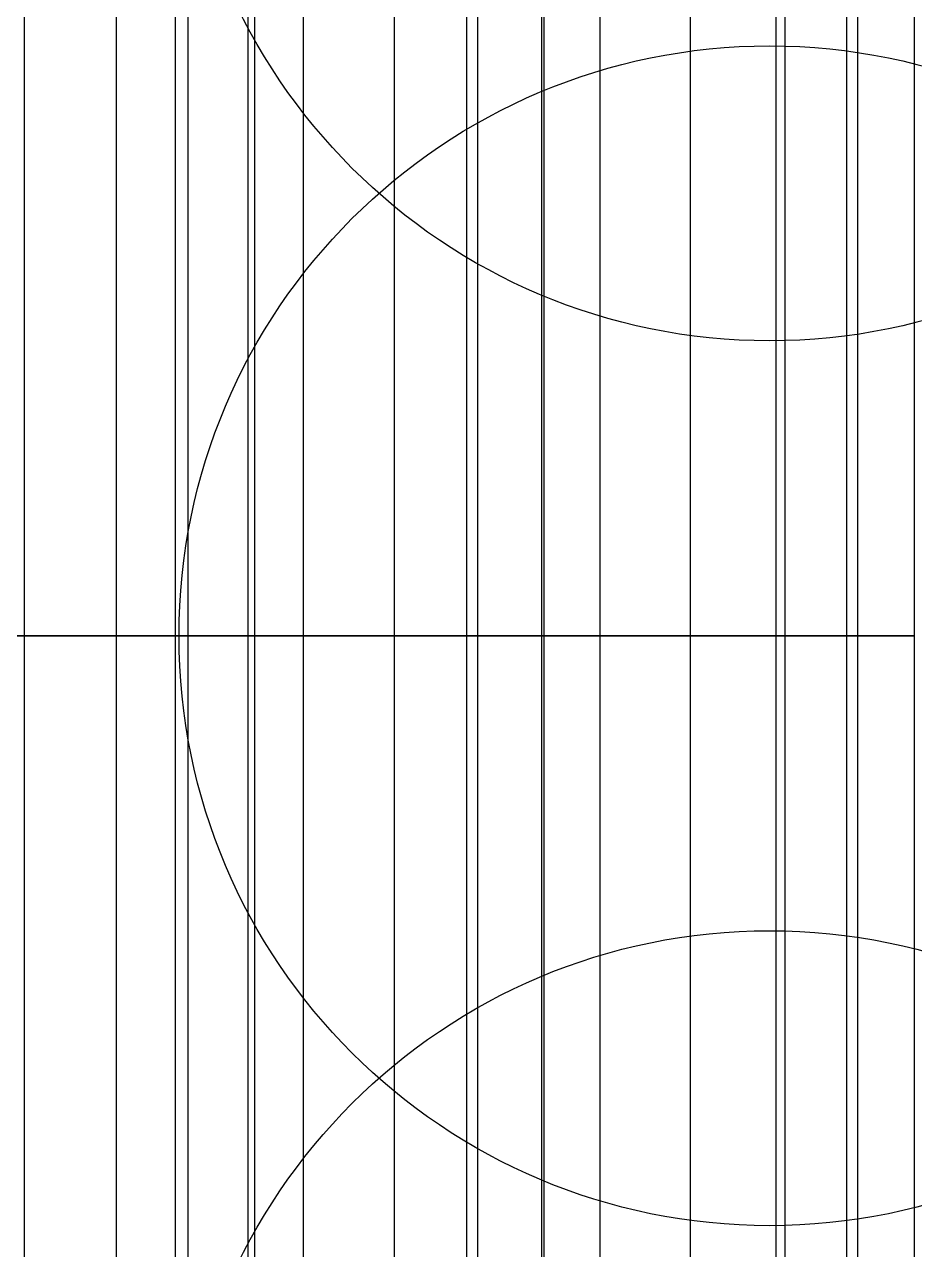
# Model space of a CAD drawing. Extents: x -60 to 60, y 140 to 264.
# Drawn here: x -50.523 to -47.509, y 195.419 to 199.573 of the extents above; entities that cross this region are included whole.
import ezdxf

# ---------------------------------------------------------------- set-up
doc = ezdxf.new("R2010")
doc.units = 0
doc.layers.add('Cut051011', color=7, linetype='CONTINUOUS')

msp = doc.modelspace()

# ---------------------------------------------------------------- linework, layer by layer
at = {"layer": 'Cut051011'}
for p, q in [((-50.5235, 197.5, 573.805), (-50.5235, 200.5, 573.805)), ((-50.5235, 197.5, 573.805), (-50.5235, 200.5, 573.805)), ((-50.5235, 197.5, 626.195), (-50.5235, 200.5, 626.195)), ((-50.5235, 197.5, 626.195), (-50.5235, 200.5, 626.195)), ((-50.2122, 197.5, 573.867), (-50.2122, 200.5, 573.867)), ((-50.2122, 197.5, 573.867), (-50.2122, 200.5, 573.867)), ((-50.2122, 197.5, 626.133), (-50.2122, 200.5, 626.133)), ((-50.2122, 197.5, 626.133), (-50.2122, 200.5, 626.133)), ((-50.0125, 197.5, 572.568), (-50.0125, 200.5, 572.568)), ((-50.0125, 197.5, 572.568), (-50.0125, 200.5, 572.568)), ((-50.0125, 197.5, 627.432), (-50.0125, 200.5, 627.432)), ((-50.0125, 197.5, 627.432), (-50.0125, 200.5, 627.432)), ((-49.9686, 197.5, 572.762), (-49.9686, 200.5, 572.762)), ((-49.9686, 197.5, 572.762), (-49.9686, 200.5, 572.762)), ((-49.9686, 197.5, 627.238), (-49.9686, 200.5, 627.238)), ((-49.9686, 197.5, 627.238), (-49.9686, 200.5, 627.238)), ((-49.7662, 197.5, 572.124), (-49.7662, 200.5, 572.124)), ((-49.7662, 197.5, 572.124), (-49.7662, 200.5, 572.124)), ((-49.7662, 197.5, 627.876), (-49.7662, 200.5, 627.876)), ((-49.7662, 197.5, 627.876), (-49.7662, 200.5, 627.876)), ((-49.7438, 197.5, 572.986), (-49.7438, 200.5, 572.986)), ((-49.7438, 197.5, 572.986), (-49.7438, 200.5, 572.986)), ((-49.7438, 197.5, 627.014), (-49.7438, 200.5, 627.014)), ((-49.7438, 197.5, 627.014), (-49.7438, 200.5, 627.014)), ((-49.5785, 197.5, 572.058), (-49.5785, 200.5, 572.058)), ((-49.5785, 197.5, 572.058), (-49.5785, 200.5, 572.058)), ((-49.5785, 197.5, 627.942), (-49.5785, 200.5, 627.942)), ((-49.5785, 197.5, 627.942), (-49.5785, 200.5, 627.942)), ((-49.2696, 197.5, 572.13), (-49.2696, 200.5, 572.13)), ((-49.2696, 197.5, 572.13), (-49.2696, 200.5, 572.13)), ((-49.2696, 197.5, 627.87), (-49.2696, 200.5, 627.87)), ((-49.2696, 197.5, 627.87), (-49.2696, 200.5, 627.87)), ((-49.0247, 197.5, 570.839), (-49.0247, 200.5, 570.839)), ((-49.0247, 197.5, 570.839), (-49.0247, 200.5, 570.839)), ((-49.0247, 197.5, 629.161), (-49.0247, 200.5, 629.161)), ((-49.0247, 197.5, 629.161), (-49.0247, 200.5, 629.161)), ((-48.9876, 197.5, 571.035), (-48.9876, 200.5, 571.035)), ((-48.9876, 197.5, 571.035), (-48.9876, 200.5, 571.035)), ((-48.9876, 197.5, 628.965), (-48.9876, 200.5, 628.965)), ((-48.9876, 197.5, 628.965), (-48.9876, 200.5, 628.965)), ((-48.7707, 197.5, 571.266), (-48.7707, 200.5, 571.266)), ((-48.7707, 197.5, 571.266), (-48.7707, 200.5, 571.266)), ((-48.7707, 197.5, 628.734), (-48.7707, 200.5, 628.734)), ((-48.7707, 197.5, 628.734), (-48.7707, 200.5, 628.734)), ((-48.763, 197.5, 570.404), (-48.763, 200.5, 570.404)), ((-48.763, 197.5, 570.404), (-48.763, 200.5, 570.404)), ((-48.763, 197.5, 629.596), (-48.763, 200.5, 629.596)), ((-48.763, 197.5, 629.596), (-48.763, 200.5, 629.596)), ((-48.5731, 197.5, 570.345), (-48.5731, 200.5, 570.345)), ((-48.5731, 197.5, 570.345), (-48.5731, 200.5, 570.345)), ((-48.5731, 197.5, 629.655), (-48.5731, 200.5, 629.655)), ((-48.5731, 197.5, 629.655), (-48.5731, 200.5, 629.655)), ((-48.2669, 197.5, 570.428), (-48.2669, 200.5, 570.428)), ((-48.2669, 197.5, 570.428), (-48.2669, 200.5, 570.428)), ((-48.2669, 197.5, 629.572), (-48.2669, 200.5, 629.572)), ((-48.2669, 197.5, 629.572), (-48.2669, 200.5, 629.572)), ((-47.9772, 197.5, 569.146), (-47.9772, 200.5, 569.146)), ((-47.9772, 197.5, 569.146), (-47.9772, 200.5, 569.146)), ((-47.9772, 197.5, 630.854), (-47.9772, 200.5, 630.854)), ((-47.9772, 197.5, 630.854), (-47.9772, 200.5, 630.854)), ((-47.9469, 197.5, 569.343), (-47.9469, 200.5, 569.343)), ((-47.9469, 197.5, 569.343), (-47.9469, 200.5, 569.343)), ((-47.9469, 197.5, 630.657), (-47.9469, 200.5, 630.657)), ((-47.9469, 197.5, 630.657), (-47.9469, 200.5, 630.657)), ((-47.7382, 197.5, 569.582), (-47.7382, 200.5, 569.582)), ((-47.7382, 197.5, 569.582), (-47.7382, 200.5, 569.582)), ((-47.7382, 197.5, 630.418), (-47.7382, 200.5, 630.418)), ((-47.7382, 197.5, 630.418), (-47.7382, 200.5, 630.418)), ((-47.7004, 197.5, 568.72), (-47.7004, 200.5, 568.72)), ((-47.7004, 197.5, 568.72), (-47.7004, 200.5, 568.72)), ((-47.7004, 197.5, 631.28), (-47.7004, 200.5, 631.28)), ((-47.7004, 197.5, 631.28), (-47.7004, 200.5, 631.28)), ((-47.5086, 197.5, 568.668), (-47.5086, 200.5, 568.668)), ((-47.5086, 197.5, 568.668), (-47.5086, 200.5, 568.668)), ((-47.5086, 197.5, 631.332), (-47.5086, 200.5, 631.332)), ((-47.5086, 197.5, 631.332), (-47.5086, 200.5, 631.332)), ((-50.5235, 194.5, 573.805), (-50.5235, 197.5, 573.805)), ((-50.5235, 194.5, 573.805), (-50.5235, 197.5, 573.805)), ((-50.5235, 194.5, 626.195), (-50.5235, 197.5, 626.195)), ((-50.5235, 194.5, 626.195), (-50.5235, 197.5, 626.195)), ((-50.2122, 194.5, 573.867), (-50.2122, 197.5, 573.867)), ((-50.2122, 194.5, 573.867), (-50.2122, 197.5, 573.867)), ((-50.2122, 194.5, 626.133), (-50.2122, 197.5, 626.133)), ((-50.2122, 194.5, 626.133), (-50.2122, 197.5, 626.133)), ((-50.0125, 194.5, 572.568), (-50.0125, 197.5, 572.568)), ((-50.0125, 194.5, 572.568), (-50.0125, 197.5, 572.568)), ((-50.0125, 194.5, 627.432), (-50.0125, 197.5, 627.432)), ((-50.0125, 194.5, 627.432), (-50.0125, 197.5, 627.432)), ((-49.9686, 194.5, 572.762), (-49.9686, 197.5, 572.762)), ((-49.9686, 194.5, 572.762), (-49.9686, 197.5, 572.762)), ((-49.9686, 194.5, 627.238), (-49.9686, 197.5, 627.238)), ((-49.9686, 194.5, 627.238), (-49.9686, 197.5, 627.238)), ((-49.7662, 194.5, 572.124), (-49.7662, 197.5, 572.124)), ((-49.7662, 194.5, 572.124), (-49.7662, 197.5, 572.124)), ((-49.7662, 194.5, 627.876), (-49.7662, 197.5, 627.876)), ((-49.7662, 194.5, 627.876), (-49.7662, 197.5, 627.876)), ((-49.7438, 194.5, 572.986), (-49.7438, 197.5, 572.986)), ((-49.7438, 194.5, 572.986), (-49.7438, 197.5, 572.986)), ((-49.7438, 194.5, 627.014), (-49.7438, 197.5, 627.014)), ((-49.7438, 194.5, 627.014), (-49.7438, 197.5, 627.014)), ((-49.5785, 194.5, 572.058), (-49.5785, 197.5, 572.058)), ((-49.5785, 194.5, 572.058), (-49.5785, 197.5, 572.058)), ((-49.5785, 194.5, 627.942), (-49.5785, 197.5, 627.942)), ((-49.5785, 194.5, 627.942), (-49.5785, 197.5, 627.942)), ((-49.2696, 194.5, 572.13), (-49.2696, 197.5, 572.13)), ((-49.2696, 194.5, 572.13), (-49.2696, 197.5, 572.13)), ((-49.2696, 194.5, 627.87), (-49.2696, 197.5, 627.87)), ((-49.2696, 194.5, 627.87), (-49.2696, 197.5, 627.87)), ((-49.0247, 194.5, 570.839), (-49.0247, 197.5, 570.839)), ((-49.0247, 194.5, 570.839), (-49.0247, 197.5, 570.839)), ((-49.0247, 194.5, 629.161), (-49.0247, 197.5, 629.161)), ((-49.0247, 194.5, 629.161), (-49.0247, 197.5, 629.161)), ((-48.9876, 194.5, 571.035), (-48.9876, 197.5, 571.035)), ((-48.9876, 194.5, 571.035), (-48.9876, 197.5, 571.035)), ((-48.9876, 194.5, 628.965), (-48.9876, 197.5, 628.965)), ((-48.9876, 194.5, 628.965), (-48.9876, 197.5, 628.965)), ((-48.7707, 194.5, 571.266), (-48.7707, 197.5, 571.266)), ((-48.7707, 194.5, 571.266), (-48.7707, 197.5, 571.266)), ((-48.7707, 194.5, 628.734), (-48.7707, 197.5, 628.734)), ((-48.7707, 194.5, 628.734), (-48.7707, 197.5, 628.734)), ((-48.763, 194.5, 570.404), (-48.763, 197.5, 570.404)), ((-48.763, 194.5, 570.404), (-48.763, 197.5, 570.404)), ((-48.763, 194.5, 629.596), (-48.763, 197.5, 629.596)), ((-48.763, 194.5, 629.596), (-48.763, 197.5, 629.596)), ((-48.5731, 194.5, 570.345), (-48.5731, 197.5, 570.345)), ((-48.5731, 194.5, 570.345), (-48.5731, 197.5, 570.345)), ((-48.5731, 194.5, 629.655), (-48.5731, 197.5, 629.655)), ((-48.5731, 194.5, 629.655), (-48.5731, 197.5, 629.655)), ((-48.2669, 194.5, 570.428), (-48.2669, 197.5, 570.428)), ((-48.2669, 194.5, 570.428), (-48.2669, 197.5, 570.428)), ((-48.2669, 194.5, 629.572), (-48.2669, 197.5, 629.572)), ((-48.2669, 194.5, 629.572), (-48.2669, 197.5, 629.572)), ((-47.9772, 194.5, 569.146), (-47.9772, 197.5, 569.146)), ((-47.9772, 194.5, 569.146), (-47.9772, 197.5, 569.146)), ((-47.9772, 194.5, 630.854), (-47.9772, 197.5, 630.854)), ((-47.9772, 194.5, 630.854), (-47.9772, 197.5, 630.854)), ((-47.9469, 194.5, 569.343), (-47.9469, 197.5, 569.343)), ((-47.9469, 194.5, 569.343), (-47.9469, 197.5, 569.343)), ((-47.9469, 194.5, 630.657), (-47.9469, 197.5, 630.657)), ((-47.9469, 194.5, 630.657), (-47.9469, 197.5, 630.657)), ((-47.7382, 194.5, 569.582), (-47.7382, 197.5, 569.582)), ((-47.7382, 194.5, 569.582), (-47.7382, 197.5, 569.582)), ((-47.7382, 194.5, 630.418), (-47.7382, 197.5, 630.418)), ((-47.7382, 194.5, 630.418), (-47.7382, 197.5, 630.418)), ((-47.7004, 194.5, 568.72), (-47.7004, 197.5, 568.72)), ((-47.7004, 194.5, 568.72), (-47.7004, 197.5, 568.72)), ((-47.7004, 194.5, 631.28), (-47.7004, 197.5, 631.28)), ((-47.7004, 194.5, 631.28), (-47.7004, 197.5, 631.28)), ((-47.5086, 194.5, 568.668), (-47.5086, 197.5, 568.668)), ((-47.5086, 194.5, 568.668), (-47.5086, 197.5, 568.668)), ((-47.5086, 194.5, 631.332), (-47.5086, 197.5, 631.332)), ((-47.5086, 194.5, 631.332), (-47.5086, 197.5, 631.332))]:
    msp.add_line(p, q, dxfattribs=at)
for centre, radius in [((0, 203.5), 60), ((0, 203.5), 60), ((0, 200.5), 60), ((0, 200.5), 60), ((-48, 200.5), 2), ((-48, 200.5), 2), ((-48, 200.5), 2), ((-48, 200.5), 2), ((-48, 197.5), 2), ((-48, 197.5), 2), ((-48, 197.5), 2), ((-48, 197.5), 2), ((-48, 194.5), 2), ((-48, 194.5), 2)]:
    msp.add_circle(centre, radius, dxfattribs=at)
for points, degree, knots in [([(-50.5235, 197.5, 573.805), (-50.5731, 197.5, 573.787), (-50.6297, 197.5, 573.806), (-50.6849, 197.5, 573.83), (-50.7088, 197.5, 573.877)], 2, [0, 0, 0, 0.724386, 0.724386, 1.44877, 1.44877, 1.44877]), ([(-50.7088, 197.5, 626.123), (-50.6849, 197.5, 626.17), (-50.6297, 197.5, 626.194), (-50.5731, 197.5, 626.213), (-50.5235, 197.5, 626.195)], 2, [0, 0, 0, 0.724386, 0.724386, 1.44877, 1.44877, 1.44877]), ([(-50.5235, 197.5, 573.805), (-50.5731, 197.5, 573.787), (-50.6297, 197.5, 573.806), (-50.6849, 197.5, 573.83), (-50.7088, 197.5, 573.877)], 2, [0, 0, 0, 0.724386, 0.724386, 1.44877, 1.44877, 1.44877]), ([(-50.7088, 197.5, 626.123), (-50.6849, 197.5, 626.17), (-50.6297, 197.5, 626.194), (-50.5731, 197.5, 626.213), (-50.5235, 197.5, 626.195)], 2, [0, 0, 0, 0.724386, 0.724386, 1.44877, 1.44877, 1.44877]), ([(-50.5235, 197.5, 573.805), (-50.5731, 197.5, 573.787), (-50.6297, 197.5, 573.806), (-50.6849, 197.5, 573.83), (-50.7088, 197.5, 573.877)], 2, [0, 0, 0, 0.724386, 0.724386, 1.44877, 1.44877, 1.44877]), ([(-50.7088, 197.5, 626.123), (-50.6849, 197.5, 626.17), (-50.6297, 197.5, 626.194), (-50.5731, 197.5, 626.213), (-50.5235, 197.5, 626.195)], 2, [0, 0, 0, 0.724386, 0.724386, 1.44877, 1.44877, 1.44877]), ([(-50.5235, 197.5, 573.805), (-50.5731, 197.5, 573.787), (-50.6297, 197.5, 573.806), (-50.6849, 197.5, 573.83), (-50.7088, 197.5, 573.877)], 2, [0, 0, 0, 0.724386, 0.724386, 1.44877, 1.44877, 1.44877]), ([(-50.7088, 197.5, 626.123), (-50.6849, 197.5, 626.17), (-50.6297, 197.5, 626.194), (-50.5731, 197.5, 626.213), (-50.5235, 197.5, 626.195)], 2, [0, 0, 0, 0.724386, 0.724386, 1.44877, 1.44877, 1.44877]), ([(-49.7438, 197.5, 572.986), (-49.695, 197.5, 573.053), (-49.6538, 197.5, 573.142), (-49.6415, 197.5, 573.247), (-49.6286, 197.5, 573.352), (-49.6477, 197.5, 573.47), (-49.7027, 197.5, 573.573), (-49.7567, 197.5, 573.675), (-49.8445, 197.5, 573.758), (-49.9382, 197.5, 573.805), (-50.0322, 197.5, 573.854), (-50.1295, 197.5, 573.87), (-50.2122, 197.5, 573.867)], 3, [0, 0, 0, 0, 0.558599, 0.558599, 0.558599, 1.1172, 1.1172, 1.1172, 1.6758, 1.6758, 1.6758, 2.2344, 2.2344, 2.2344, 2.2344]), ([(-50.2122, 197.5, 626.133), (-50.1295, 197.5, 626.13), (-50.0322, 197.5, 626.146), (-49.9382, 197.5, 626.195), (-49.8445, 197.5, 626.242), (-49.7567, 197.5, 626.325), (-49.7027, 197.5, 626.427), (-49.6477, 197.5, 626.53), (-49.6286, 197.5, 626.648), (-49.6415, 197.5, 626.753), (-49.6538, 197.5, 626.858), (-49.695, 197.5, 626.947), (-49.7438, 197.5, 627.014)], 3, [0, 0, 0, 0, 0.558599, 0.558599, 0.558599, 1.1172, 1.1172, 1.1172, 1.6758, 1.6758, 1.6758, 2.2344, 2.2344, 2.2344, 2.2344]), ([(-49.7438, 197.5, 572.986), (-49.695, 197.5, 573.053), (-49.6538, 197.5, 573.142), (-49.6415, 197.5, 573.247), (-49.6286, 197.5, 573.352), (-49.6477, 197.5, 573.47), (-49.7027, 197.5, 573.573), (-49.7567, 197.5, 573.675), (-49.8445, 197.5, 573.758), (-49.9382, 197.5, 573.805), (-50.0322, 197.5, 573.854), (-50.1295, 197.5, 573.87), (-50.2122, 197.5, 573.867)], 3, [0, 0, 0, 0, 0.558599, 0.558599, 0.558599, 1.1172, 1.1172, 1.1172, 1.6758, 1.6758, 1.6758, 2.2344, 2.2344, 2.2344, 2.2344]), ([(-50.2122, 197.5, 626.133), (-50.1295, 197.5, 626.13), (-50.0322, 197.5, 626.146), (-49.9382, 197.5, 626.195), (-49.8445, 197.5, 626.242), (-49.7567, 197.5, 626.325), (-49.7027, 197.5, 626.427), (-49.6477, 197.5, 626.53), (-49.6286, 197.5, 626.648), (-49.6415, 197.5, 626.753), (-49.6538, 197.5, 626.858), (-49.695, 197.5, 626.947), (-49.7438, 197.5, 627.014)], 3, [0, 0, 0, 0, 0.558599, 0.558599, 0.558599, 1.1172, 1.1172, 1.1172, 1.6758, 1.6758, 1.6758, 2.2344, 2.2344, 2.2344, 2.2344]), ([(-49.7438, 197.5, 572.986), (-49.695, 197.5, 573.053), (-49.6538, 197.5, 573.142), (-49.6415, 197.5, 573.247), (-49.6286, 197.5, 573.352), (-49.6477, 197.5, 573.47), (-49.7027, 197.5, 573.573), (-49.7567, 197.5, 573.675), (-49.8445, 197.5, 573.758), (-49.9382, 197.5, 573.805), (-50.0322, 197.5, 573.854), (-50.1295, 197.5, 573.87), (-50.2122, 197.5, 573.867)], 3, [0, 0, 0, 0, 0.558599, 0.558599, 0.558599, 1.1172, 1.1172, 1.1172, 1.6758, 1.6758, 1.6758, 2.2344, 2.2344, 2.2344, 2.2344]), ([(-50.2122, 197.5, 626.133), (-50.1295, 197.5, 626.13), (-50.0322, 197.5, 626.146), (-49.9382, 197.5, 626.195), (-49.8445, 197.5, 626.242), (-49.7567, 197.5, 626.325), (-49.7027, 197.5, 626.427), (-49.6477, 197.5, 626.53), (-49.6286, 197.5, 626.648), (-49.6415, 197.5, 626.753), (-49.6538, 197.5, 626.858), (-49.695, 197.5, 626.947), (-49.7438, 197.5, 627.014)], 3, [0, 0, 0, 0, 0.558599, 0.558599, 0.558599, 1.1172, 1.1172, 1.1172, 1.6758, 1.6758, 1.6758, 2.2344, 2.2344, 2.2344, 2.2344]), ([(-49.7438, 197.5, 572.986), (-49.695, 197.5, 573.053), (-49.6538, 197.5, 573.142), (-49.6415, 197.5, 573.247), (-49.6286, 197.5, 573.352), (-49.6477, 197.5, 573.47), (-49.7027, 197.5, 573.573), (-49.7567, 197.5, 573.675), (-49.8445, 197.5, 573.758), (-49.9382, 197.5, 573.805), (-50.0322, 197.5, 573.854), (-50.1295, 197.5, 573.87), (-50.2122, 197.5, 573.867)], 3, [0, 0, 0, 0, 0.558599, 0.558599, 0.558599, 1.1172, 1.1172, 1.1172, 1.6758, 1.6758, 1.6758, 2.2344, 2.2344, 2.2344, 2.2344]), ([(-50.2122, 197.5, 626.133), (-50.1295, 197.5, 626.13), (-50.0322, 197.5, 626.146), (-49.9382, 197.5, 626.195), (-49.8445, 197.5, 626.242), (-49.7567, 197.5, 626.325), (-49.7027, 197.5, 626.427), (-49.6477, 197.5, 626.53), (-49.6286, 197.5, 626.648), (-49.6415, 197.5, 626.753), (-49.6538, 197.5, 626.858), (-49.695, 197.5, 626.947), (-49.7438, 197.5, 627.014)], 3, [0, 0, 0, 0, 0.558599, 0.558599, 0.558599, 1.1172, 1.1172, 1.1172, 1.6758, 1.6758, 1.6758, 2.2344, 2.2344, 2.2344, 2.2344]), ([(-50.0125, 197.5, 572.568), (-50.0386, 197.5, 572.614), (-50.0273, 197.5, 572.673), (-50.0121, 197.5, 572.731), (-49.9686, 197.5, 572.762)], 2, [0, 0, 0, 0.724386, 0.724386, 1.44877, 1.44877, 1.44877]), ([(-49.9686, 197.5, 627.238), (-50.0121, 197.5, 627.269), (-50.0273, 197.5, 627.327), (-50.0386, 197.5, 627.386), (-50.0125, 197.5, 627.432)], 2, [0, 0, 0, 0.724386, 0.724386, 1.44877, 1.44877, 1.44877]), ([(-50.0125, 197.5, 572.568), (-50.0386, 197.5, 572.614), (-50.0273, 197.5, 572.673), (-50.0121, 197.5, 572.731), (-49.9686, 197.5, 572.762)], 2, [0, 0, 0, 0.724386, 0.724386, 1.44877, 1.44877, 1.44877]), ([(-49.9686, 197.5, 627.238), (-50.0121, 197.5, 627.269), (-50.0273, 197.5, 627.327), (-50.0386, 197.5, 627.386), (-50.0125, 197.5, 627.432)], 2, [0, 0, 0, 0.724386, 0.724386, 1.44877, 1.44877, 1.44877]), ([(-50.0125, 197.5, 572.568), (-50.0386, 197.5, 572.614), (-50.0273, 197.5, 572.673), (-50.0121, 197.5, 572.731), (-49.9686, 197.5, 572.762)], 2, [0, 0, 0, 0.724386, 0.724386, 1.44877, 1.44877, 1.44877]), ([(-49.9686, 197.5, 627.238), (-50.0121, 197.5, 627.269), (-50.0273, 197.5, 627.327), (-50.0386, 197.5, 627.386), (-50.0125, 197.5, 627.432)], 2, [0, 0, 0, 0.724386, 0.724386, 1.44877, 1.44877, 1.44877]), ([(-50.0125, 197.5, 572.568), (-50.0386, 197.5, 572.614), (-50.0273, 197.5, 572.673), (-50.0121, 197.5, 572.731), (-49.9686, 197.5, 572.762)], 2, [0, 0, 0, 0.724386, 0.724386, 1.44877, 1.44877, 1.44877]), ([(-49.9686, 197.5, 627.238), (-50.0121, 197.5, 627.269), (-50.0273, 197.5, 627.327), (-50.0386, 197.5, 627.386), (-50.0125, 197.5, 627.432)], 2, [0, 0, 0, 0.724386, 0.724386, 1.44877, 1.44877, 1.44877]), ([(-49.5785, 197.5, 572.058), (-49.6275, 197.5, 572.037), (-49.6848, 197.5, 572.055), (-49.7407, 197.5, 572.077), (-49.7662, 197.5, 572.124)], 2, [0, 0, 0, 0.724386, 0.724386, 1.44877, 1.44877, 1.44877]), ([(-49.7662, 197.5, 627.876), (-49.7407, 197.5, 627.923), (-49.6848, 197.5, 627.945), (-49.6275, 197.5, 627.963), (-49.5785, 197.5, 627.942)], 2, [0, 0, 0, 0.724386, 0.724386, 1.44877, 1.44877, 1.44877]), ([(-49.5785, 197.5, 572.058), (-49.6275, 197.5, 572.037), (-49.6848, 197.5, 572.055), (-49.7407, 197.5, 572.077), (-49.7662, 197.5, 572.124)], 2, [0, 0, 0, 0.724386, 0.724386, 1.44877, 1.44877, 1.44877]), ([(-49.7662, 197.5, 627.876), (-49.7407, 197.5, 627.923), (-49.6848, 197.5, 627.945), (-49.6275, 197.5, 627.963), (-49.5785, 197.5, 627.942)], 2, [0, 0, 0, 0.724386, 0.724386, 1.44877, 1.44877, 1.44877]), ([(-49.5785, 197.5, 572.058), (-49.6275, 197.5, 572.037), (-49.6848, 197.5, 572.055), (-49.7407, 197.5, 572.077), (-49.7662, 197.5, 572.124)], 2, [0, 0, 0, 0.724386, 0.724386, 1.44877, 1.44877, 1.44877]), ([(-49.7662, 197.5, 627.876), (-49.7407, 197.5, 627.923), (-49.6848, 197.5, 627.945), (-49.6275, 197.5, 627.963), (-49.5785, 197.5, 627.942)], 2, [0, 0, 0, 0.724386, 0.724386, 1.44877, 1.44877, 1.44877]), ([(-49.5785, 197.5, 572.058), (-49.6275, 197.5, 572.037), (-49.6848, 197.5, 572.055), (-49.7407, 197.5, 572.077), (-49.7662, 197.5, 572.124)], 2, [0, 0, 0, 0.724386, 0.724386, 1.44877, 1.44877, 1.44877]), ([(-49.7662, 197.5, 627.876), (-49.7407, 197.5, 627.923), (-49.6848, 197.5, 627.945), (-49.6275, 197.5, 627.963), (-49.5785, 197.5, 627.942)], 2, [0, 0, 0, 0.724386, 0.724386, 1.44877, 1.44877, 1.44877]), ([(-48.7707, 197.5, 571.266), (-48.7243, 197.5, 571.335), (-48.6863, 197.5, 571.426), (-48.6776, 197.5, 571.531), (-48.6684, 197.5, 571.636), (-48.6916, 197.5, 571.754), (-48.7501, 197.5, 571.854), (-48.8077, 197.5, 571.955), (-48.8983, 197.5, 572.034), (-48.9936, 197.5, 572.078), (-49.0893, 197.5, 572.124), (-49.187, 197.5, 572.136), (-49.2696, 197.5, 572.13)], 3, [0, 0, 0, 0, 0.558599, 0.558599, 0.558599, 1.1172, 1.1172, 1.1172, 1.6758, 1.6758, 1.6758, 2.2344, 2.2344, 2.2344, 2.2344]), ([(-49.2696, 197.5, 627.87), (-49.187, 197.5, 627.864), (-49.0893, 197.5, 627.876), (-48.9936, 197.5, 627.922), (-48.8983, 197.5, 627.966), (-48.8077, 197.5, 628.045), (-48.7501, 197.5, 628.146), (-48.6916, 197.5, 628.246), (-48.6684, 197.5, 628.364), (-48.6776, 197.5, 628.469), (-48.6863, 197.5, 628.574), (-48.7243, 197.5, 628.665), (-48.7707, 197.5, 628.734)], 3, [0, 0, 0, 0, 0.558599, 0.558599, 0.558599, 1.1172, 1.1172, 1.1172, 1.6758, 1.6758, 1.6758, 2.2344, 2.2344, 2.2344, 2.2344]), ([(-48.7707, 197.5, 571.266), (-48.7243, 197.5, 571.335), (-48.6863, 197.5, 571.426), (-48.6776, 197.5, 571.531), (-48.6684, 197.5, 571.636), (-48.6916, 197.5, 571.754), (-48.7501, 197.5, 571.854), (-48.8077, 197.5, 571.955), (-48.8983, 197.5, 572.034), (-48.9936, 197.5, 572.078), (-49.0893, 197.5, 572.124), (-49.187, 197.5, 572.136), (-49.2696, 197.5, 572.13)], 3, [0, 0, 0, 0, 0.558599, 0.558599, 0.558599, 1.1172, 1.1172, 1.1172, 1.6758, 1.6758, 1.6758, 2.2344, 2.2344, 2.2344, 2.2344]), ([(-49.2696, 197.5, 627.87), (-49.187, 197.5, 627.864), (-49.0893, 197.5, 627.876), (-48.9936, 197.5, 627.922), (-48.8983, 197.5, 627.966), (-48.8077, 197.5, 628.045), (-48.7501, 197.5, 628.146), (-48.6916, 197.5, 628.246), (-48.6684, 197.5, 628.364), (-48.6776, 197.5, 628.469), (-48.6863, 197.5, 628.574), (-48.7243, 197.5, 628.665), (-48.7707, 197.5, 628.734)], 3, [0, 0, 0, 0, 0.558599, 0.558599, 0.558599, 1.1172, 1.1172, 1.1172, 1.6758, 1.6758, 1.6758, 2.2344, 2.2344, 2.2344, 2.2344]), ([(-48.7707, 197.5, 571.266), (-48.7243, 197.5, 571.335), (-48.6863, 197.5, 571.426), (-48.6776, 197.5, 571.531), (-48.6684, 197.5, 571.636), (-48.6916, 197.5, 571.754), (-48.7501, 197.5, 571.854), (-48.8077, 197.5, 571.955), (-48.8983, 197.5, 572.034), (-48.9936, 197.5, 572.078), (-49.0893, 197.5, 572.124), (-49.187, 197.5, 572.136), (-49.2696, 197.5, 572.13)], 3, [0, 0, 0, 0, 0.558599, 0.558599, 0.558599, 1.1172, 1.1172, 1.1172, 1.6758, 1.6758, 1.6758, 2.2344, 2.2344, 2.2344, 2.2344]), ([(-49.2696, 197.5, 627.87), (-49.187, 197.5, 627.864), (-49.0893, 197.5, 627.876), (-48.9936, 197.5, 627.922), (-48.8983, 197.5, 627.966), (-48.8077, 197.5, 628.045), (-48.7501, 197.5, 628.146), (-48.6916, 197.5, 628.246), (-48.6684, 197.5, 628.364), (-48.6776, 197.5, 628.469), (-48.6863, 197.5, 628.574), (-48.7243, 197.5, 628.665), (-48.7707, 197.5, 628.734)], 3, [0, 0, 0, 0, 0.558599, 0.558599, 0.558599, 1.1172, 1.1172, 1.1172, 1.6758, 1.6758, 1.6758, 2.2344, 2.2344, 2.2344, 2.2344]), ([(-48.7707, 197.5, 571.266), (-48.7243, 197.5, 571.335), (-48.6863, 197.5, 571.426), (-48.6776, 197.5, 571.531), (-48.6684, 197.5, 571.636), (-48.6916, 197.5, 571.754), (-48.7501, 197.5, 571.854), (-48.8077, 197.5, 571.955), (-48.8983, 197.5, 572.034), (-48.9936, 197.5, 572.078), (-49.0893, 197.5, 572.124), (-49.187, 197.5, 572.136), (-49.2696, 197.5, 572.13)], 3, [0, 0, 0, 0, 0.558599, 0.558599, 0.558599, 1.1172, 1.1172, 1.1172, 1.6758, 1.6758, 1.6758, 2.2344, 2.2344, 2.2344, 2.2344]), ([(-49.2696, 197.5, 627.87), (-49.187, 197.5, 627.864), (-49.0893, 197.5, 627.876), (-48.9936, 197.5, 627.922), (-48.8983, 197.5, 627.966), (-48.8077, 197.5, 628.045), (-48.7501, 197.5, 628.146), (-48.6916, 197.5, 628.246), (-48.6684, 197.5, 628.364), (-48.6776, 197.5, 628.469), (-48.6863, 197.5, 628.574), (-48.7243, 197.5, 628.665), (-48.7707, 197.5, 628.734)], 3, [0, 0, 0, 0, 0.558599, 0.558599, 0.558599, 1.1172, 1.1172, 1.1172, 1.6758, 1.6758, 1.6758, 2.2344, 2.2344, 2.2344, 2.2344]), ([(-49.0247, 197.5, 570.839), (-49.0524, 197.5, 570.885), (-49.0432, 197.5, 570.944), (-49.03, 197.5, 571.003), (-48.9876, 197.5, 571.035)], 2, [0, 0, 0, 0.724386, 0.724386, 1.44877, 1.44877, 1.44877]), ([(-48.9876, 197.5, 628.965), (-49.03, 197.5, 628.997), (-49.0432, 197.5, 629.056), (-49.0524, 197.5, 629.115), (-49.0247, 197.5, 629.161)], 2, [0, 0, 0, 0.724386, 0.724386, 1.44877, 1.44877, 1.44877]), ([(-49.0247, 197.5, 570.839), (-49.0524, 197.5, 570.885), (-49.0432, 197.5, 570.944), (-49.03, 197.5, 571.003), (-48.9876, 197.5, 571.035)], 2, [0, 0, 0, 0.724386, 0.724386, 1.44877, 1.44877, 1.44877]), ([(-48.9876, 197.5, 628.965), (-49.03, 197.5, 628.997), (-49.0432, 197.5, 629.056), (-49.0524, 197.5, 629.115), (-49.0247, 197.5, 629.161)], 2, [0, 0, 0, 0.724386, 0.724386, 1.44877, 1.44877, 1.44877]), ([(-49.0247, 197.5, 570.839), (-49.0524, 197.5, 570.885), (-49.0432, 197.5, 570.944), (-49.03, 197.5, 571.003), (-48.9876, 197.5, 571.035)], 2, [0, 0, 0, 0.724386, 0.724386, 1.44877, 1.44877, 1.44877]), ([(-48.9876, 197.5, 628.965), (-49.03, 197.5, 628.997), (-49.0432, 197.5, 629.056), (-49.0524, 197.5, 629.115), (-49.0247, 197.5, 629.161)], 2, [0, 0, 0, 0.724386, 0.724386, 1.44877, 1.44877, 1.44877]), ([(-49.0247, 197.5, 570.839), (-49.0524, 197.5, 570.885), (-49.0432, 197.5, 570.944), (-49.03, 197.5, 571.003), (-48.9876, 197.5, 571.035)], 2, [0, 0, 0, 0.724386, 0.724386, 1.44877, 1.44877, 1.44877]), ([(-48.9876, 197.5, 628.965), (-49.03, 197.5, 628.997), (-49.0432, 197.5, 629.056), (-49.0524, 197.5, 629.115), (-49.0247, 197.5, 629.161)], 2, [0, 0, 0, 0.724386, 0.724386, 1.44877, 1.44877, 1.44877]), ([(-48.5731, 197.5, 570.345), (-48.6214, 197.5, 570.323), (-48.6792, 197.5, 570.338), (-48.7359, 197.5, 570.358), (-48.763, 197.5, 570.404)], 2, [0, 0, 0, 0.724386, 0.724386, 1.44877, 1.44877, 1.44877]), ([(-48.763, 197.5, 629.596), (-48.7359, 197.5, 629.642), (-48.6792, 197.5, 629.662), (-48.6214, 197.5, 629.677), (-48.5731, 197.5, 629.655)], 2, [0, 0, 0, 0.724386, 0.724386, 1.44877, 1.44877, 1.44877]), ([(-48.5731, 197.5, 570.345), (-48.6214, 197.5, 570.323), (-48.6792, 197.5, 570.338), (-48.7359, 197.5, 570.358), (-48.763, 197.5, 570.404)], 2, [0, 0, 0, 0.724386, 0.724386, 1.44877, 1.44877, 1.44877]), ([(-48.763, 197.5, 629.596), (-48.7359, 197.5, 629.642), (-48.6792, 197.5, 629.662), (-48.6214, 197.5, 629.677), (-48.5731, 197.5, 629.655)], 2, [0, 0, 0, 0.724386, 0.724386, 1.44877, 1.44877, 1.44877]), ([(-48.5731, 197.5, 570.345), (-48.6214, 197.5, 570.323), (-48.6792, 197.5, 570.338), (-48.7359, 197.5, 570.358), (-48.763, 197.5, 570.404)], 2, [0, 0, 0, 0.724386, 0.724386, 1.44877, 1.44877, 1.44877]), ([(-48.763, 197.5, 629.596), (-48.7359, 197.5, 629.642), (-48.6792, 197.5, 629.662), (-48.6214, 197.5, 629.677), (-48.5731, 197.5, 629.655)], 2, [0, 0, 0, 0.724386, 0.724386, 1.44877, 1.44877, 1.44877]), ([(-48.5731, 197.5, 570.345), (-48.6214, 197.5, 570.323), (-48.6792, 197.5, 570.338), (-48.7359, 197.5, 570.358), (-48.763, 197.5, 570.404)], 2, [0, 0, 0, 0.724386, 0.724386, 1.44877, 1.44877, 1.44877]), ([(-48.763, 197.5, 629.596), (-48.7359, 197.5, 629.642), (-48.6792, 197.5, 629.662), (-48.6214, 197.5, 629.677), (-48.5731, 197.5, 629.655)], 2, [0, 0, 0, 0.724386, 0.724386, 1.44877, 1.44877, 1.44877]), ([(-47.7382, 197.5, 569.582), (-47.6942, 197.5, 569.652), (-47.6594, 197.5, 569.744), (-47.6544, 197.5, 569.85), (-47.6488, 197.5, 569.955), (-47.6762, 197.5, 570.072), (-47.7381, 197.5, 570.17), (-47.7992, 197.5, 570.269), (-47.8925, 197.5, 570.345), (-47.9893, 197.5, 570.386), (-48.0865, 197.5, 570.427), (-48.1846, 197.5, 570.437), (-48.2669, 197.5, 570.428)], 3, [0, 0, 0, 0, 0.558599, 0.558599, 0.558599, 1.1172, 1.1172, 1.1172, 1.6758, 1.6758, 1.6758, 2.2344, 2.2344, 2.2344, 2.2344]), ([(-48.2669, 197.5, 629.572), (-48.1846, 197.5, 629.563), (-48.0865, 197.5, 629.573), (-47.9893, 197.5, 629.614), (-47.8925, 197.5, 629.655), (-47.7992, 197.5, 629.731), (-47.7381, 197.5, 629.83), (-47.6762, 197.5, 629.928), (-47.6488, 197.5, 630.045), (-47.6544, 197.5, 630.15), (-47.6594, 197.5, 630.256), (-47.6942, 197.5, 630.348), (-47.7382, 197.5, 630.418)], 3, [0, 0, 0, 0, 0.558599, 0.558599, 0.558599, 1.1172, 1.1172, 1.1172, 1.6758, 1.6758, 1.6758, 2.2344, 2.2344, 2.2344, 2.2344]), ([(-47.7382, 197.5, 569.582), (-47.6942, 197.5, 569.652), (-47.6594, 197.5, 569.744), (-47.6544, 197.5, 569.85), (-47.6488, 197.5, 569.955), (-47.6762, 197.5, 570.072), (-47.7381, 197.5, 570.17), (-47.7992, 197.5, 570.269), (-47.8925, 197.5, 570.345), (-47.9893, 197.5, 570.386), (-48.0865, 197.5, 570.427), (-48.1846, 197.5, 570.437), (-48.2669, 197.5, 570.428)], 3, [0, 0, 0, 0, 0.558599, 0.558599, 0.558599, 1.1172, 1.1172, 1.1172, 1.6758, 1.6758, 1.6758, 2.2344, 2.2344, 2.2344, 2.2344]), ([(-48.2669, 197.5, 629.572), (-48.1846, 197.5, 629.563), (-48.0865, 197.5, 629.573), (-47.9893, 197.5, 629.614), (-47.8925, 197.5, 629.655), (-47.7992, 197.5, 629.731), (-47.7381, 197.5, 629.83), (-47.6762, 197.5, 629.928), (-47.6488, 197.5, 630.045), (-47.6544, 197.5, 630.15), (-47.6594, 197.5, 630.256), (-47.6942, 197.5, 630.348), (-47.7382, 197.5, 630.418)], 3, [0, 0, 0, 0, 0.558599, 0.558599, 0.558599, 1.1172, 1.1172, 1.1172, 1.6758, 1.6758, 1.6758, 2.2344, 2.2344, 2.2344, 2.2344]), ([(-47.7382, 197.5, 569.582), (-47.6942, 197.5, 569.652), (-47.6594, 197.5, 569.744), (-47.6544, 197.5, 569.85), (-47.6488, 197.5, 569.955), (-47.6762, 197.5, 570.072), (-47.7381, 197.5, 570.17), (-47.7992, 197.5, 570.269), (-47.8925, 197.5, 570.345), (-47.9893, 197.5, 570.386), (-48.0865, 197.5, 570.427), (-48.1846, 197.5, 570.437), (-48.2669, 197.5, 570.428)], 3, [0, 0, 0, 0, 0.558599, 0.558599, 0.558599, 1.1172, 1.1172, 1.1172, 1.6758, 1.6758, 1.6758, 2.2344, 2.2344, 2.2344, 2.2344]), ([(-48.2669, 197.5, 629.572), (-48.1846, 197.5, 629.563), (-48.0865, 197.5, 629.573), (-47.9893, 197.5, 629.614), (-47.8925, 197.5, 629.655), (-47.7992, 197.5, 629.731), (-47.7381, 197.5, 629.83), (-47.6762, 197.5, 629.928), (-47.6488, 197.5, 630.045), (-47.6544, 197.5, 630.15), (-47.6594, 197.5, 630.256), (-47.6942, 197.5, 630.348), (-47.7382, 197.5, 630.418)], 3, [0, 0, 0, 0, 0.558599, 0.558599, 0.558599, 1.1172, 1.1172, 1.1172, 1.6758, 1.6758, 1.6758, 2.2344, 2.2344, 2.2344, 2.2344]), ([(-47.7382, 197.5, 569.582), (-47.6942, 197.5, 569.652), (-47.6594, 197.5, 569.744), (-47.6544, 197.5, 569.85), (-47.6488, 197.5, 569.955), (-47.6762, 197.5, 570.072), (-47.7381, 197.5, 570.17), (-47.7992, 197.5, 570.269), (-47.8925, 197.5, 570.345), (-47.9893, 197.5, 570.386), (-48.0865, 197.5, 570.427), (-48.1846, 197.5, 570.437), (-48.2669, 197.5, 570.428)], 3, [0, 0, 0, 0, 0.558599, 0.558599, 0.558599, 1.1172, 1.1172, 1.1172, 1.6758, 1.6758, 1.6758, 2.2344, 2.2344, 2.2344, 2.2344]), ([(-48.2669, 197.5, 629.572), (-48.1846, 197.5, 629.563), (-48.0865, 197.5, 629.573), (-47.9893, 197.5, 629.614), (-47.8925, 197.5, 629.655), (-47.7992, 197.5, 629.731), (-47.7381, 197.5, 629.83), (-47.6762, 197.5, 629.928), (-47.6488, 197.5, 630.045), (-47.6544, 197.5, 630.15), (-47.6594, 197.5, 630.256), (-47.6942, 197.5, 630.348), (-47.7382, 197.5, 630.418)], 3, [0, 0, 0, 0, 0.558599, 0.558599, 0.558599, 1.1172, 1.1172, 1.1172, 1.6758, 1.6758, 1.6758, 2.2344, 2.2344, 2.2344, 2.2344]), ([(-47.9772, 197.5, 569.146), (-48.0064, 197.5, 569.191), (-47.9992, 197.5, 569.25), (-47.9881, 197.5, 569.309), (-47.9469, 197.5, 569.343)], 2, [0, 0, 0, 0.724386, 0.724386, 1.44877, 1.44877, 1.44877]), ([(-47.9469, 197.5, 630.657), (-47.9881, 197.5, 630.691), (-47.9992, 197.5, 630.75), (-48.0064, 197.5, 630.809), (-47.9772, 197.5, 630.854)], 2, [0, 0, 0, 0.724386, 0.724386, 1.44877, 1.44877, 1.44877]), ([(-47.9772, 197.5, 569.146), (-48.0064, 197.5, 569.191), (-47.9992, 197.5, 569.25), (-47.9881, 197.5, 569.309), (-47.9469, 197.5, 569.343)], 2, [0, 0, 0, 0.724386, 0.724386, 1.44877, 1.44877, 1.44877]), ([(-47.9469, 197.5, 630.657), (-47.9881, 197.5, 630.691), (-47.9992, 197.5, 630.75), (-48.0064, 197.5, 630.809), (-47.9772, 197.5, 630.854)], 2, [0, 0, 0, 0.724386, 0.724386, 1.44877, 1.44877, 1.44877]), ([(-47.9772, 197.5, 569.146), (-48.0064, 197.5, 569.191), (-47.9992, 197.5, 569.25), (-47.9881, 197.5, 569.309), (-47.9469, 197.5, 569.343)], 2, [0, 0, 0, 0.724386, 0.724386, 1.44877, 1.44877, 1.44877]), ([(-47.9469, 197.5, 630.657), (-47.9881, 197.5, 630.691), (-47.9992, 197.5, 630.75), (-48.0064, 197.5, 630.809), (-47.9772, 197.5, 630.854)], 2, [0, 0, 0, 0.724386, 0.724386, 1.44877, 1.44877, 1.44877]), ([(-47.9772, 197.5, 569.146), (-48.0064, 197.5, 569.191), (-47.9992, 197.5, 569.25), (-47.9881, 197.5, 569.309), (-47.9469, 197.5, 569.343)], 2, [0, 0, 0, 0.724386, 0.724386, 1.44877, 1.44877, 1.44877]), ([(-47.9469, 197.5, 630.657), (-47.9881, 197.5, 630.691), (-47.9992, 197.5, 630.75), (-48.0064, 197.5, 630.809), (-47.9772, 197.5, 630.854)], 2, [0, 0, 0, 0.724386, 0.724386, 1.44877, 1.44877, 1.44877]), ([(-47.5086, 197.5, 568.668), (-47.556, 197.5, 568.644), (-47.6144, 197.5, 568.658), (-47.6717, 197.5, 568.675), (-47.7004, 197.5, 568.72)], 2, [0, 0, 0, 0.724386, 0.724386, 1.44877, 1.44877, 1.44877]), ([(-47.7004, 197.5, 631.28), (-47.6717, 197.5, 631.325), (-47.6144, 197.5, 631.342), (-47.556, 197.5, 631.356), (-47.5086, 197.5, 631.332)], 2, [0, 0, 0, 0.724386, 0.724386, 1.44877, 1.44877, 1.44877]), ([(-47.5086, 197.5, 568.668), (-47.556, 197.5, 568.644), (-47.6144, 197.5, 568.658), (-47.6717, 197.5, 568.675), (-47.7004, 197.5, 568.72)], 2, [0, 0, 0, 0.724386, 0.724386, 1.44877, 1.44877, 1.44877]), ([(-47.7004, 197.5, 631.28), (-47.6717, 197.5, 631.325), (-47.6144, 197.5, 631.342), (-47.556, 197.5, 631.356), (-47.5086, 197.5, 631.332)], 2, [0, 0, 0, 0.724386, 0.724386, 1.44877, 1.44877, 1.44877]), ([(-47.5086, 197.5, 568.668), (-47.556, 197.5, 568.644), (-47.6144, 197.5, 568.658), (-47.6717, 197.5, 568.675), (-47.7004, 197.5, 568.72)], 2, [0, 0, 0, 0.724386, 0.724386, 1.44877, 1.44877, 1.44877]), ([(-47.7004, 197.5, 631.28), (-47.6717, 197.5, 631.325), (-47.6144, 197.5, 631.342), (-47.556, 197.5, 631.356), (-47.5086, 197.5, 631.332)], 2, [0, 0, 0, 0.724386, 0.724386, 1.44877, 1.44877, 1.44877]), ([(-47.5086, 197.5, 568.668), (-47.556, 197.5, 568.644), (-47.6144, 197.5, 568.658), (-47.6717, 197.5, 568.675), (-47.7004, 197.5, 568.72)], 2, [0, 0, 0, 0.724386, 0.724386, 1.44877, 1.44877, 1.44877]), ([(-47.7004, 197.5, 631.28), (-47.6717, 197.5, 631.325), (-47.6144, 197.5, 631.342), (-47.556, 197.5, 631.356), (-47.5086, 197.5, 631.332)], 2, [0, 0, 0, 0.724386, 0.724386, 1.44877, 1.44877, 1.44877])]:
    msp.add_open_spline(points, degree=degree, knots=knots, dxfattribs=at)
for points, degree in [([(-50.2122, 197.5, 573.867), (-50.3727, 197.5, 573.861), (-50.5235, 197.5, 573.805)], 2), ([(-50.5235, 197.5, 626.195), (-50.3727, 197.5, 626.139), (-50.2122, 197.5, 626.133)], 2), ([(-50.2122, 197.5, 573.867), (-50.3727, 197.5, 573.861), (-50.5235, 197.5, 573.805)], 2), ([(-50.5235, 197.5, 626.195), (-50.3727, 197.5, 626.139), (-50.2122, 197.5, 626.133)], 2), ([(-50.2122, 197.5, 573.867), (-50.3727, 197.5, 573.861), (-50.5235, 197.5, 573.805)], 2), ([(-50.5235, 197.5, 626.195), (-50.3727, 197.5, 626.139), (-50.2122, 197.5, 626.133)], 2), ([(-50.2122, 197.5, 573.867), (-50.3727, 197.5, 573.861), (-50.5235, 197.5, 573.805)], 2), ([(-50.5235, 197.5, 626.195), (-50.3727, 197.5, 626.139), (-50.2122, 197.5, 626.133)], 2), ([(-49.7662, 197.5, 572.124), (-50.0125, 197.5, 572.568)], 1), ([(-50.0125, 197.5, 627.432), (-49.7662, 197.5, 627.876)], 1), ([(-49.7662, 197.5, 572.124), (-50.0125, 197.5, 572.568)], 1), ([(-50.0125, 197.5, 627.432), (-49.7662, 197.5, 627.876)], 1), ([(-49.7662, 197.5, 572.124), (-50.0125, 197.5, 572.568)], 1), ([(-50.0125, 197.5, 627.432), (-49.7662, 197.5, 627.876)], 1), ([(-49.7662, 197.5, 572.124), (-50.0125, 197.5, 572.568)], 1), ([(-50.0125, 197.5, 627.432), (-49.7662, 197.5, 627.876)], 1), ([(-49.9686, 197.5, 572.762), (-49.8384, 197.5, 572.856), (-49.7438, 197.5, 572.986)], 2), ([(-49.7438, 197.5, 627.014), (-49.8384, 197.5, 627.144), (-49.9686, 197.5, 627.238)], 2), ([(-49.9686, 197.5, 572.762), (-49.8384, 197.5, 572.856), (-49.7438, 197.5, 572.986)], 2), ([(-49.7438, 197.5, 627.014), (-49.8384, 197.5, 627.144), (-49.9686, 197.5, 627.238)], 2), ([(-49.9686, 197.5, 572.762), (-49.8384, 197.5, 572.856), (-49.7438, 197.5, 572.986)], 2), ([(-49.7438, 197.5, 627.014), (-49.8384, 197.5, 627.144), (-49.9686, 197.5, 627.238)], 2), ([(-49.9686, 197.5, 572.762), (-49.8384, 197.5, 572.856), (-49.7438, 197.5, 572.986)], 2), ([(-49.7438, 197.5, 627.014), (-49.8384, 197.5, 627.144), (-49.9686, 197.5, 627.238)], 2), ([(-49.2696, 197.5, 572.13), (-49.4298, 197.5, 572.119), (-49.5785, 197.5, 572.058)], 2), ([(-49.5785, 197.5, 627.942), (-49.4298, 197.5, 627.881), (-49.2696, 197.5, 627.87)], 2), ([(-49.2696, 197.5, 572.13), (-49.4298, 197.5, 572.119), (-49.5785, 197.5, 572.058)], 2), ([(-49.5785, 197.5, 627.942), (-49.4298, 197.5, 627.881), (-49.2696, 197.5, 627.87)], 2), ([(-49.2696, 197.5, 572.13), (-49.4298, 197.5, 572.119), (-49.5785, 197.5, 572.058)], 2), ([(-49.5785, 197.5, 627.942), (-49.4298, 197.5, 627.881), (-49.2696, 197.5, 627.87)], 2), ([(-49.2696, 197.5, 572.13), (-49.4298, 197.5, 572.119), (-49.5785, 197.5, 572.058)], 2), ([(-49.5785, 197.5, 627.942), (-49.4298, 197.5, 627.881), (-49.2696, 197.5, 627.87)], 2), ([(-48.763, 197.5, 570.404), (-49.0247, 197.5, 570.839)], 1), ([(-49.0247, 197.5, 629.161), (-48.763, 197.5, 629.596)], 1), ([(-48.763, 197.5, 570.404), (-49.0247, 197.5, 570.839)], 1), ([(-49.0247, 197.5, 629.161), (-48.763, 197.5, 629.596)], 1), ([(-48.763, 197.5, 570.404), (-49.0247, 197.5, 570.839)], 1), ([(-49.0247, 197.5, 629.161), (-48.763, 197.5, 629.596)], 1), ([(-48.763, 197.5, 570.404), (-49.0247, 197.5, 570.839)], 1), ([(-49.0247, 197.5, 629.161), (-48.763, 197.5, 629.596)], 1), ([(-48.9876, 197.5, 571.035), (-48.8607, 197.5, 571.133), (-48.7707, 197.5, 571.266)], 2), ([(-48.7707, 197.5, 628.734), (-48.8607, 197.5, 628.867), (-48.9876, 197.5, 628.965)], 2), ([(-48.9876, 197.5, 571.035), (-48.8607, 197.5, 571.133), (-48.7707, 197.5, 571.266)], 2), ([(-48.7707, 197.5, 628.734), (-48.8607, 197.5, 628.867), (-48.9876, 197.5, 628.965)], 2), ([(-48.9876, 197.5, 571.035), (-48.8607, 197.5, 571.133), (-48.7707, 197.5, 571.266)], 2), ([(-48.7707, 197.5, 628.734), (-48.8607, 197.5, 628.867), (-48.9876, 197.5, 628.965)], 2), ([(-48.9876, 197.5, 571.035), (-48.8607, 197.5, 571.133), (-48.7707, 197.5, 571.266)], 2), ([(-48.7707, 197.5, 628.734), (-48.8607, 197.5, 628.867), (-48.9876, 197.5, 628.965)], 2), ([(-48.2669, 197.5, 570.428), (-48.4266, 197.5, 570.411), (-48.5731, 197.5, 570.345)], 2), ([(-48.5731, 197.5, 629.655), (-48.4266, 197.5, 629.589), (-48.2669, 197.5, 629.572)], 2), ([(-48.2669, 197.5, 570.428), (-48.4266, 197.5, 570.411), (-48.5731, 197.5, 570.345)], 2), ([(-48.5731, 197.5, 629.655), (-48.4266, 197.5, 629.589), (-48.2669, 197.5, 629.572)], 2), ([(-48.2669, 197.5, 570.428), (-48.4266, 197.5, 570.411), (-48.5731, 197.5, 570.345)], 2), ([(-48.5731, 197.5, 629.655), (-48.4266, 197.5, 629.589), (-48.2669, 197.5, 629.572)], 2), ([(-48.2669, 197.5, 570.428), (-48.4266, 197.5, 570.411), (-48.5731, 197.5, 570.345)], 2), ([(-48.5731, 197.5, 629.655), (-48.4266, 197.5, 629.589), (-48.2669, 197.5, 629.572)], 2), ([(-47.7004, 197.5, 568.72), (-47.9772, 197.5, 569.146)], 1), ([(-47.9772, 197.5, 630.854), (-47.7004, 197.5, 631.28)], 1), ([(-47.7004, 197.5, 568.72), (-47.9772, 197.5, 569.146)], 1), ([(-47.9772, 197.5, 630.854), (-47.7004, 197.5, 631.28)], 1), ([(-47.7004, 197.5, 568.72), (-47.9772, 197.5, 569.146)], 1), ([(-47.9772, 197.5, 630.854), (-47.7004, 197.5, 631.28)], 1), ([(-47.7004, 197.5, 568.72), (-47.9772, 197.5, 569.146)], 1), ([(-47.9772, 197.5, 630.854), (-47.7004, 197.5, 631.28)], 1), ([(-47.9469, 197.5, 569.343), (-47.8235, 197.5, 569.446), (-47.7382, 197.5, 569.582)], 2), ([(-47.7382, 197.5, 630.418), (-47.8235, 197.5, 630.554), (-47.9469, 197.5, 630.657)], 2), ([(-47.9469, 197.5, 569.343), (-47.8235, 197.5, 569.446), (-47.7382, 197.5, 569.582)], 2), ([(-47.7382, 197.5, 630.418), (-47.8235, 197.5, 630.554), (-47.9469, 197.5, 630.657)], 2), ([(-47.9469, 197.5, 569.343), (-47.8235, 197.5, 569.446), (-47.7382, 197.5, 569.582)], 2), ([(-47.7382, 197.5, 630.418), (-47.8235, 197.5, 630.554), (-47.9469, 197.5, 630.657)], 2), ([(-47.9469, 197.5, 569.343), (-47.8235, 197.5, 569.446), (-47.7382, 197.5, 569.582)], 2), ([(-47.7382, 197.5, 630.418), (-47.8235, 197.5, 630.554), (-47.9469, 197.5, 630.657)], 2)]:
    msp.add_open_spline(points, degree=degree, dxfattribs=at)

doc.saveas('drawing.dxf')
